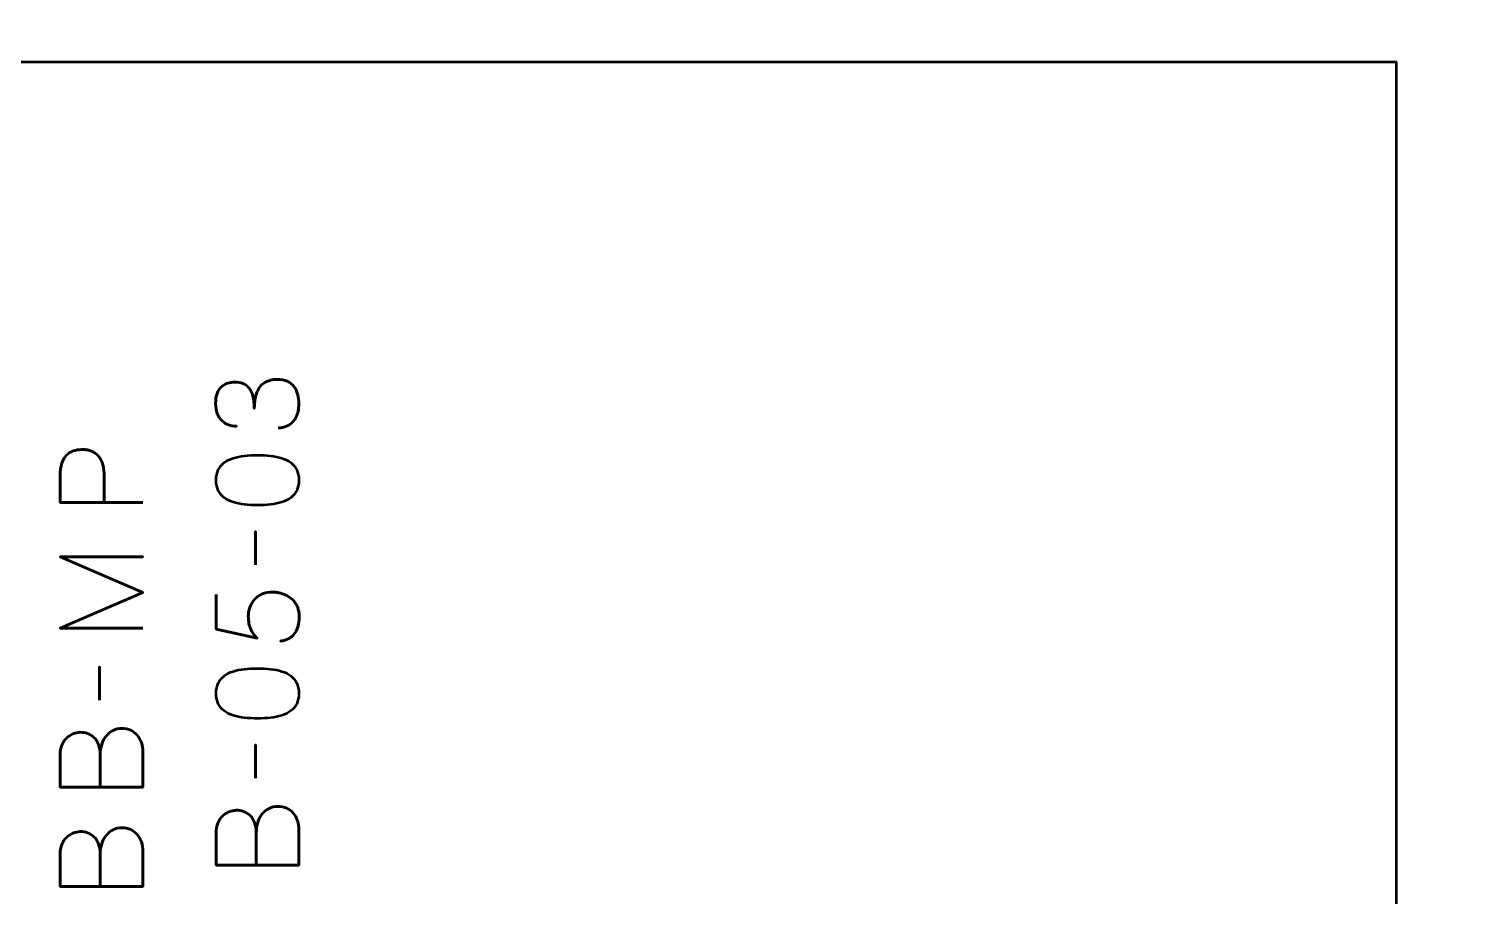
# Model space of a CAD drawing. Header units: centimetres. Extents: x -21 to 0, y -29.7 to 0.
# Drawn here: x -15.74 to -10.38, y -26.27 to -23.08 of the extents above; entities that cross this region are included whole.
import ezdxf

# ---------------------------------------------------------------- set-up
doc = ezdxf.new("R2010")
doc.units = ezdxf.units.CM
doc.header["$MEASUREMENT"] = 0
doc.layers.add('Layer 1', color=7, linetype='Continuous')

msp = doc.modelspace()

# ---------------------------------------------------------------- linework, layer by layer
at = {"layer": 'Layer 1', "color": 1, "lineweight": 53}
msp.add_open_spline([(-21.00003, -29.19995), (-21.00003, -29.19995), (-21.00003, -5.29992), (-21.00003, -5.29992), (-21.00003, -5.29992), (-21.00003, -5.21709), (-20.93286, -5.14992), (-20.85003, -5.14992), (-20.85003, -5.14992), (-20.7672, -5.14992), (-20.70003, -5.08275), (-20.70003, -4.99992), (-20.70003, -4.99992), (-20.70003, -4.91709), (-20.7672, -4.84992), (-20.85003, -4.84992), (-20.85003, -4.84992), (-20.93286, -4.84992), (-21.00003, -4.78275), (-21.00003, -4.69992), (-21.00003, -4.69992), (-21.00003, -4.61709), (-20.93286, -4.54992), (-20.85003, -4.54992), (-20.85003, -4.54992), (-20.7672, -4.54992), (-20.70003, -4.48275), (-20.70003, -4.39992), (-20.70003, -4.39992), (-20.70003, -4.31709), (-20.7672, -4.24992), (-20.85003, -4.24992), (-20.85003, -4.24992), (-20.93286, -4.24992), (-21.00003, -4.18275), (-21.00003, -4.09992), (-21.00003, -4.09992), (-21.00003, -4.01709), (-20.93286, -3.94992), (-20.85003, -3.94992), (-20.85003, -3.94992), (-20.7672, -3.94992), (-20.70003, -3.88275), (-20.70003, -3.79992), (-20.70003, -3.79992), (-20.70003, -3.71709), (-20.7672, -3.64992), (-20.85003, -3.64992), (-20.85003, -3.64992), (-20.93286, -3.64992), (-21.00003, -3.58275), (-21.00003, -3.49992), (-21.00003, -3.49992), (-21.00003, -3.41709), (-20.93286, -3.34992), (-20.85003, -3.34992), (-20.85003, -3.34992), (-20.7672, -3.34992), (-20.70003, -3.28275), (-20.70003, -3.19992), (-20.70003, -3.19992), (-20.70003, -3.11709), (-20.7672, -3.04992), (-20.85003, -3.04992), (-20.85003, -3.04992), (-20.93286, -3.04992), (-21.00003, -2.98275), (-21.00003, -2.89992), (-21.00003, -2.89992), (-21.00003, -2.81709), (-20.93286, -2.74992), (-20.85003, -2.74992), (-20.85003, -2.74992), (-20.7672, -2.74992), (-20.70003, -2.68275), (-20.70003, -2.59992), (-20.70003, -2.59992), (-20.70003, -2.51709), (-20.7672, -2.44992), (-20.85003, -2.44992), (-20.85003, -2.44992), (-20.93286, -2.44992), (-21.00003, -2.38275), (-21.00003, -2.29992), (-21.00003, -2.29992), (-21.00003, -2.21709), (-20.93286, -2.14992), (-20.85003, -2.14992), (-20.85003, -2.14992), (-20.7672, -2.14992), (-20.70003, -2.08275), (-20.70003, -1.99992), (-20.70003, -1.99992), (-20.70003, -1.91709), (-20.7672, -1.84992), (-20.85003, -1.84992), (-20.85003, -1.84992), (-20.93286, -1.84992), (-21.00003, -1.78275), (-21.00003, -1.69992), (-21.00003, -1.69992), (-21.00003, -1.61709), (-20.93286, -1.54992), (-20.85003, -1.54992), (-20.85003, -1.54992), (-20.7672, -1.54992), (-20.70003, -1.48275), (-20.70003, -1.39992), (-20.70003, -1.39992), (-20.70003, -1.31709), (-20.7672, -1.24992), (-20.85003, -1.24992), (-20.85003, -1.24992), (-20.93286, -1.24992), (-21.00003, -1.18275), (-21.00003, -1.09992), (-21.00003, -1.09992), (-21.00003, -1.09992), (-21.00003, -0.49992), (-21.00003, -0.49992), (-21.00003, -0.49992), (-21.00003, -0.22295), (-20.77694, 0.00004), (-20.49994, 0.00004), (-20.49994, 0.00004), (-20.49994, 0.00004), (-0.50008, 0.00004), (-0.50008, 0.00004), (-0.50008, 0.00004), (-0.22294, 0.00004), (0.00002, -0.22295), (0.00002, -0.49992), (0.00002, -0.49992), (0.00002, -0.49992), (0.00002, -29.19995), (0.00002, -29.19995), (0.00002, -29.19995), (0.00002, -29.47695), (-0.22294, -29.70004), (-0.50008, -29.70004), (-0.50008, -29.70004), (-0.50008, -29.70004), (-20.49994, -29.70004), (-20.49994, -29.70004), (-20.49994, -29.70004), (-20.77694, -29.70004), (-21.00003, -29.47695), (-21.00003, -29.19995)], degree=3, knots=[0, 0, 0, 0, 0.027027, 0.027027, 0.027027, 0.027027, 0.0540541, 0.0540541, 0.0540541, 0.0540541, 0.0810811, 0.0810811, 0.0810811, 0.0810811, 0.1081081, 0.1081081, 0.1081081, 0.1081081, 0.1351351, 0.1351351, 0.1351351, 0.1351351, 0.1621622, 0.1621622, 0.1621622, 0.1621622, 0.1891892, 0.1891892, 0.1891892, 0.1891892, 0.2162162, 0.2162162, 0.2162162, 0.2162162, 0.2432432, 0.2432432, 0.2432432, 0.2432432, 0.2702703, 0.2702703, 0.2702703, 0.2702703, 0.2972973, 0.2972973, 0.2972973, 0.2972973, 0.3243243, 0.3243243, 0.3243243, 0.3243243, 0.3513514, 0.3513514, 0.3513514, 0.3513514, 0.3783784, 0.3783784, 0.3783784, 0.3783784, 0.4054054, 0.4054054, 0.4054054, 0.4054054, 0.4324324, 0.4324324, 0.4324324, 0.4324324, 0.4594595, 0.4594595, 0.4594595, 0.4594595, 0.4864865, 0.4864865, 0.4864865, 0.4864865, 0.5135135, 0.5135135, 0.5135135, 0.5135135, 0.5405405, 0.5405405, 0.5405405, 0.5405405, 0.5675676, 0.5675676, 0.5675676, 0.5675676, 0.5945946, 0.5945946, 0.5945946, 0.5945946, 0.6216216, 0.6216216, 0.6216216, 0.6216216, 0.6486486, 0.6486486, 0.6486486, 0.6486486, 0.6756757, 0.6756757, 0.6756757, 0.6756757, 0.7027027, 0.7027027, 0.7027027, 0.7027027, 0.7297297, 0.7297297, 0.7297297, 0.7297297, 0.7567568, 0.7567568, 0.7567568, 0.7567568, 0.7837838, 0.7837838, 0.7837838, 0.7837838, 0.8108108, 0.8108108, 0.8108108, 0.8108108, 0.8378378, 0.8378378, 0.8378378, 0.8378378, 0.8648649, 0.8648649, 0.8648649, 0.8648649, 0.8918919, 0.8918919, 0.8918919, 0.8918919, 0.9189189, 0.9189189, 0.9189189, 0.9189189, 0.9459459, 0.9459459, 0.9459459, 0.9459459, 0.972973, 0.972973, 0.972973, 0.972973, 1, 1, 1, 1], dxfattribs=at)
at = {"layer": 'Layer 1', "color": 3, "lineweight": 53}
msp.add_open_spline([(-10.70014, -28.50002), (-10.70014, -28.50002), (-20.00004, -28.50002), (-20.00004, -28.50002), (-20.00004, -28.50002), (-20.27704, -28.50002), (-20.50014, -28.27693), (-20.50014, -27.99993), (-20.50014, -27.99993), (-20.50014, -27.99993), (-20.50014, -23.70007), (-20.50014, -23.70007), (-20.50014, -23.70007), (-20.50014, -23.42293), (-20.27704, -23.19997), (-20.00004, -23.19997), (-20.00004, -23.19997), (-20.00004, -23.19997), (-10.70014, -23.19997), (-10.70014, -23.19997), (-10.70014, -23.19997), (-10.69979, -24.96664), (-10.69979, -26.73334), (-10.70014, -28.50002)], degree=3, knots=[0, 0, 0, 0, 0.1666667, 0.1666667, 0.1666667, 0.1666667, 0.3333333, 0.3333333, 0.3333333, 0.3333333, 0.5, 0.5, 0.5, 0.5, 0.6666667, 0.6666667, 0.6666667, 0.6666667, 0.8333333, 0.8333333, 0.8333333, 0.8333333, 1, 1, 1, 1], dxfattribs=at)
at = {"layer": 'Layer 1', "color": 5, "lineweight": 53}
for points, knots in [([(-14.8241, -24.54808), (-14.80886, -24.54801), (-14.7956, -24.54448), (-14.7841, -24.5375), (-14.7841, -24.5375), (-14.77267, -24.53051), (-14.76371, -24.52056), (-14.75729, -24.50758), (-14.75729, -24.50758), (-14.75087, -24.4946), (-14.74762, -24.47901), (-14.74748, -24.46087), (-14.74748, -24.46087), (-14.74748, -24.44726), (-14.74889, -24.43491), (-14.75185, -24.42369), (-14.75185, -24.42369), (-14.75482, -24.41254), (-14.7594, -24.40295), (-14.76568, -24.39483), (-14.76568, -24.39483), (-14.77196, -24.38672), (-14.78008, -24.38051), (-14.78995, -24.37607), (-14.78995, -24.37607), (-14.7999, -24.37169), (-14.81183, -24.36951), (-14.8258, -24.36944), (-14.8258, -24.36944), (-14.84442, -24.36936), (-14.86016, -24.37317), (-14.87293, -24.38072), (-14.87293, -24.38072), (-14.8857, -24.38827), (-14.89529, -24.39999), (-14.90185, -24.41572), (-14.90185, -24.41572), (-14.90842, -24.43145), (-14.91173, -24.45163), (-14.91173, -24.47611), (-14.91173, -24.47611), (-14.91166, -24.45784), (-14.91335, -24.44253), (-14.91681, -24.43004), (-14.91681, -24.43004), (-14.92027, -24.41762), (-14.92514, -24.40768), (-14.93149, -24.4002), (-14.93149, -24.4002), (-14.93777, -24.39272), (-14.94525, -24.38729), (-14.95385, -24.38404), (-14.95385, -24.38404), (-14.96239, -24.38072), (-14.97177, -24.3791), (-14.982, -24.37917), (-14.982, -24.37917), (-14.99224, -24.3791), (-15.00169, -24.38051), (-15.01044, -24.38333), (-15.01044, -24.38333), (-15.01919, -24.38609), (-15.02688, -24.3906), (-15.03344, -24.39674), (-15.03344, -24.39674), (-15.04, -24.40288), (-15.04515, -24.41099), (-15.04882, -24.42094), (-15.04882, -24.42094), (-15.05249, -24.43096), (-15.05432, -24.44317), (-15.05439, -24.45749), (-15.05439, -24.45749), (-15.05432, -24.47174), (-15.05221, -24.48423), (-15.04811, -24.49481), (-15.04811, -24.49481), (-15.04402, -24.50547), (-15.03845, -24.51421), (-15.03132, -24.52127), (-15.03132, -24.52127), (-15.0242, -24.52825), (-15.01608, -24.53348), (-15.00691, -24.53693), (-15.00691, -24.53693), (-14.99774, -24.54046), (-14.988, -24.54215), (-14.97777, -24.54215), (-14.97777, -24.54215), (-14.988, -24.54215), (-14.99774, -24.54046), (-15.00691, -24.53693), (-15.00691, -24.53693), (-15.01608, -24.53348), (-15.0242, -24.52825), (-15.03132, -24.52127), (-15.03132, -24.52127), (-15.03845, -24.51421), (-15.04402, -24.50547), (-15.04811, -24.49481), (-15.04811, -24.49481), (-15.05221, -24.48423), (-15.05432, -24.47174), (-15.05439, -24.45749), (-15.05439, -24.45749), (-15.05432, -24.44317), (-15.05249, -24.43096), (-15.04882, -24.42094), (-15.04882, -24.42094), (-15.04515, -24.41099), (-15.04, -24.40288), (-15.03344, -24.39674), (-15.03344, -24.39674), (-15.02688, -24.3906), (-15.01919, -24.38609), (-15.01044, -24.38333), (-15.01044, -24.38333), (-15.00169, -24.38051), (-14.99224, -24.3791), (-14.982, -24.37917), (-14.982, -24.37917), (-14.97177, -24.3791), (-14.96239, -24.38072), (-14.95385, -24.38404), (-14.95385, -24.38404), (-14.94525, -24.38729), (-14.93777, -24.39272), (-14.93149, -24.4002), (-14.93149, -24.4002), (-14.92514, -24.40768), (-14.92027, -24.41762), (-14.91681, -24.43004), (-14.91681, -24.43004), (-14.91335, -24.44253), (-14.91166, -24.45784), (-14.91173, -24.47611), (-14.91173, -24.47611), (-14.91173, -24.45163), (-14.90842, -24.43145), (-14.90185, -24.41572), (-14.90185, -24.41572), (-14.89529, -24.39999), (-14.8857, -24.38827), (-14.87293, -24.38072), (-14.87293, -24.38072), (-14.86016, -24.37317), (-14.84442, -24.36936), (-14.8258, -24.36944), (-14.8258, -24.36944), (-14.81183, -24.36951), (-14.7999, -24.37169), (-14.78995, -24.37607), (-14.78995, -24.37607), (-14.78008, -24.38051), (-14.77196, -24.38672), (-14.76568, -24.39483), (-14.76568, -24.39483), (-14.7594, -24.40295), (-14.75482, -24.41254), (-14.75185, -24.42369), (-14.75185, -24.42369), (-14.74889, -24.43491), (-14.74748, -24.44726), (-14.74748, -24.46087), (-14.74748, -24.46087), (-14.74762, -24.47901), (-14.75087, -24.4946), (-14.75729, -24.50758), (-14.75729, -24.50758), (-14.76371, -24.52056), (-14.77267, -24.53051), (-14.7841, -24.5375), (-14.7841, -24.5375), (-14.7956, -24.54448), (-14.80886, -24.54801), (-14.8241, -24.54808)], [0, 0, 0, 0, 0.0227273, 0.0227273, 0.0227273, 0.0227273, 0.0454545, 0.0454545, 0.0454545, 0.0454545, 0.0681818, 0.0681818, 0.0681818, 0.0681818, 0.0909091, 0.0909091, 0.0909091, 0.0909091, 0.1136364, 0.1136364, 0.1136364, 0.1136364, 0.1363636, 0.1363636, 0.1363636, 0.1363636, 0.1590909, 0.1590909, 0.1590909, 0.1590909, 0.1818182, 0.1818182, 0.1818182, 0.1818182, 0.2045455, 0.2045455, 0.2045455, 0.2045455, 0.2272727, 0.2272727, 0.2272727, 0.2272727, 0.25, 0.25, 0.25, 0.25, 0.2727273, 0.2727273, 0.2727273, 0.2727273, 0.2954545, 0.2954545, 0.2954545, 0.2954545, 0.3181818, 0.3181818, 0.3181818, 0.3181818, 0.3409091, 0.3409091, 0.3409091, 0.3409091, 0.3636364, 0.3636364, 0.3636364, 0.3636364, 0.3863636, 0.3863636, 0.3863636, 0.3863636, 0.4090909, 0.4090909, 0.4090909, 0.4090909, 0.4318182, 0.4318182, 0.4318182, 0.4318182, 0.4545455, 0.4545455, 0.4545455, 0.4545455, 0.4772727, 0.4772727, 0.4772727, 0.4772727, 0.5, 0.5, 0.5, 0.5, 0.5227273, 0.5227273, 0.5227273, 0.5227273, 0.5454545, 0.5454545, 0.5454545, 0.5454545, 0.5681818, 0.5681818, 0.5681818, 0.5681818, 0.5909091, 0.5909091, 0.5909091, 0.5909091, 0.6136364, 0.6136364, 0.6136364, 0.6136364, 0.6363636, 0.6363636, 0.6363636, 0.6363636, 0.6590909, 0.6590909, 0.6590909, 0.6590909, 0.6818182, 0.6818182, 0.6818182, 0.6818182, 0.7045455, 0.7045455, 0.7045455, 0.7045455, 0.7272727, 0.7272727, 0.7272727, 0.7272727, 0.75, 0.75, 0.75, 0.75, 0.7727273, 0.7727273, 0.7727273, 0.7727273, 0.7954545, 0.7954545, 0.7954545, 0.7954545, 0.8181818, 0.8181818, 0.8181818, 0.8181818, 0.8409091, 0.8409091, 0.8409091, 0.8409091, 0.8636364, 0.8636364, 0.8636364, 0.8636364, 0.8863636, 0.8863636, 0.8863636, 0.8863636, 0.9090909, 0.9090909, 0.9090909, 0.9090909, 0.9318182, 0.9318182, 0.9318182, 0.9318182, 0.9545455, 0.9545455, 0.9545455, 0.9545455, 0.9772727, 0.9772727, 0.9772727, 0.9772727, 1, 1, 1, 1]), ([(-15.32279, -24.82324), (-15.32279, -24.82324), (-15.62801, -24.82324), (-15.62801, -24.82324), (-15.62801, -24.82324), (-15.62801, -24.82324), (-15.62801, -24.72587), (-15.62801, -24.72587), (-15.62801, -24.72587), (-15.62794, -24.7064), (-15.62575, -24.69039), (-15.62152, -24.67776), (-15.62152, -24.67776), (-15.61736, -24.6652), (-15.61157, -24.65532), (-15.60423, -24.64819), (-15.60423, -24.64819), (-15.59697, -24.64107), (-15.58864, -24.63599), (-15.57926, -24.63288), (-15.57926, -24.63288), (-15.56987, -24.62985), (-15.56007, -24.62809), (-15.54969, -24.62766), (-15.54969, -24.62766), (-15.53932, -24.62717), (-15.52916, -24.62837), (-15.51929, -24.63119), (-15.51929, -24.63119), (-15.50941, -24.63408), (-15.50045, -24.63895), (-15.4924, -24.64594), (-15.4924, -24.64594), (-15.48436, -24.65285), (-15.47794, -24.66223), (-15.47321, -24.67402), (-15.47321, -24.67402), (-15.46842, -24.6858), (-15.46602, -24.7004), (-15.46588, -24.71783), (-15.46588, -24.71783), (-15.46588, -24.71783), (-15.46588, -24.82324), (-15.46588, -24.82324), (-15.46588, -24.82324), (-15.46588, -24.82324), (-15.46588, -24.71783), (-15.46588, -24.71783), (-15.46588, -24.71783), (-15.46602, -24.70076), (-15.46842, -24.68629), (-15.47321, -24.67458), (-15.47321, -24.67458), (-15.47794, -24.6628), (-15.48436, -24.65341), (-15.4924, -24.64636), (-15.4924, -24.64636), (-15.50045, -24.63937), (-15.50941, -24.63436), (-15.51929, -24.6314), (-15.51929, -24.6314), (-15.52916, -24.62844), (-15.53932, -24.62717), (-15.54969, -24.62766), (-15.54969, -24.62766), (-15.56007, -24.62809), (-15.56987, -24.62985), (-15.57926, -24.63302), (-15.57926, -24.63302), (-15.58864, -24.63613), (-15.59697, -24.64135), (-15.60423, -24.64848), (-15.60423, -24.64848), (-15.61157, -24.65567), (-15.61736, -24.66555), (-15.62152, -24.67811), (-15.62152, -24.67811), (-15.62575, -24.69074), (-15.62794, -24.70661), (-15.62801, -24.72587), (-15.62801, -24.72587), (-15.62801, -24.72587), (-15.62801, -24.82324), (-15.62801, -24.82324), (-15.62801, -24.82324), (-15.62801, -24.82324), (-15.32279, -24.82324), (-15.32279, -24.82324)], [0, 0, 0, 0, 0.0454545, 0.0454545, 0.0454545, 0.0454545, 0.0909091, 0.0909091, 0.0909091, 0.0909091, 0.1363636, 0.1363636, 0.1363636, 0.1363636, 0.1818182, 0.1818182, 0.1818182, 0.1818182, 0.2272727, 0.2272727, 0.2272727, 0.2272727, 0.2727273, 0.2727273, 0.2727273, 0.2727273, 0.3181818, 0.3181818, 0.3181818, 0.3181818, 0.3636364, 0.3636364, 0.3636364, 0.3636364, 0.4090909, 0.4090909, 0.4090909, 0.4090909, 0.4545455, 0.4545455, 0.4545455, 0.4545455, 0.5, 0.5, 0.5, 0.5, 0.5454545, 0.5454545, 0.5454545, 0.5454545, 0.5909091, 0.5909091, 0.5909091, 0.5909091, 0.6363636, 0.6363636, 0.6363636, 0.6363636, 0.6818182, 0.6818182, 0.6818182, 0.6818182, 0.7272727, 0.7272727, 0.7272727, 0.7272727, 0.7727273, 0.7727273, 0.7727273, 0.7727273, 0.8181818, 0.8181818, 0.8181818, 0.8181818, 0.8636364, 0.8636364, 0.8636364, 0.8636364, 0.9090909, 0.9090909, 0.9090909, 0.9090909, 0.9545455, 0.9545455, 0.9545455, 0.9545455, 1, 1, 1, 1]), ([(-14.74748, -24.74069), (-14.74755, -24.72588), (-14.75016, -24.71311), (-14.75524, -24.70245), (-14.75524, -24.70245), (-14.76032, -24.69187), (-14.76759, -24.68305), (-14.77683, -24.676), (-14.77683, -24.676), (-14.78614, -24.66901), (-14.79715, -24.66351), (-14.80985, -24.65942), (-14.80985, -24.65942), (-14.82255, -24.65539), (-14.83645, -24.6525), (-14.85169, -24.65088), (-14.85169, -24.65088), (-14.86693, -24.64918), (-14.88295, -24.64834), (-14.89988, -24.64841), (-14.89988, -24.64841), (-14.91674, -24.64834), (-14.93276, -24.64918), (-14.94793, -24.65088), (-14.94793, -24.65088), (-14.9631, -24.6525), (-14.97707, -24.65539), (-14.98977, -24.65942), (-14.98977, -24.65942), (-15.0024, -24.66351), (-15.0134, -24.66901), (-15.02279, -24.676), (-15.02279, -24.676), (-15.0321, -24.68305), (-15.03937, -24.69187), (-15.04445, -24.70245), (-15.04445, -24.70245), (-15.0496, -24.71311), (-15.05221, -24.72588), (-15.05228, -24.74069), (-15.05228, -24.74069), (-15.05221, -24.75551), (-15.0496, -24.76828), (-15.04445, -24.77894), (-15.04445, -24.77894), (-15.03937, -24.78952), (-15.0321, -24.79834), (-15.02279, -24.80539), (-15.02279, -24.80539), (-15.0134, -24.81238), (-15.0024, -24.81788), (-14.98977, -24.82197), (-14.98977, -24.82197), (-14.97707, -24.826), (-14.9631, -24.82889), (-14.94793, -24.83051), (-14.94793, -24.83051), (-14.93276, -24.8322), (-14.91674, -24.83305), (-14.89988, -24.83298), (-14.89988, -24.83298), (-14.88295, -24.83305), (-14.86693, -24.8322), (-14.85169, -24.83051), (-14.85169, -24.83051), (-14.83645, -24.82889), (-14.82255, -24.826), (-14.80985, -24.82197), (-14.80985, -24.82197), (-14.79715, -24.81788), (-14.78614, -24.81238), (-14.77683, -24.80539), (-14.77683, -24.80539), (-14.76759, -24.79834), (-14.76032, -24.78952), (-14.75524, -24.77894), (-14.75524, -24.77894), (-14.75016, -24.76828), (-14.74755, -24.75551), (-14.74748, -24.74069)], [0, 0, 0, 0, 0.05, 0.05, 0.05, 0.05, 0.1, 0.1, 0.1, 0.1, 0.15, 0.15, 0.15, 0.15, 0.2, 0.2, 0.2, 0.2, 0.25, 0.25, 0.25, 0.25, 0.3, 0.3, 0.3, 0.3, 0.35, 0.35, 0.35, 0.35, 0.4, 0.4, 0.4, 0.4, 0.45, 0.45, 0.45, 0.45, 0.5, 0.5, 0.5, 0.5, 0.55, 0.55, 0.55, 0.55, 0.6, 0.6, 0.6, 0.6, 0.65, 0.65, 0.65, 0.65, 0.7, 0.7, 0.7, 0.7, 0.75, 0.75, 0.75, 0.75, 0.8, 0.8, 0.8, 0.8, 0.85, 0.85, 0.85, 0.85, 0.9, 0.9, 0.9, 0.9, 0.95, 0.95, 0.95, 0.95, 1, 1, 1, 1]), ([(-14.74748, -24.74069), (-14.74755, -24.72588), (-14.75016, -24.71311), (-14.75524, -24.70245), (-14.75524, -24.70245), (-14.76032, -24.69187), (-14.76759, -24.68305), (-14.77683, -24.676), (-14.77683, -24.676), (-14.78614, -24.66901), (-14.79715, -24.66351), (-14.80985, -24.65942), (-14.80985, -24.65942), (-14.82255, -24.65539), (-14.83645, -24.6525), (-14.85169, -24.65088), (-14.85169, -24.65088), (-14.86693, -24.64918), (-14.88295, -24.64834), (-14.89988, -24.64841), (-14.89988, -24.64841), (-14.91674, -24.64834), (-14.93276, -24.64918), (-14.94793, -24.65088), (-14.94793, -24.65088), (-14.9631, -24.6525), (-14.97707, -24.65539), (-14.98977, -24.65942), (-14.98977, -24.65942), (-15.0024, -24.66351), (-15.0134, -24.66901), (-15.02279, -24.676), (-15.02279, -24.676), (-15.0321, -24.68305), (-15.03937, -24.69187), (-15.04445, -24.70245), (-15.04445, -24.70245), (-15.0496, -24.71311), (-15.05221, -24.72588), (-15.05228, -24.74069), (-15.05228, -24.74069), (-15.05221, -24.75551), (-15.0496, -24.76828), (-15.04445, -24.77894), (-15.04445, -24.77894), (-15.03937, -24.78952), (-15.0321, -24.79834), (-15.02279, -24.80539), (-15.02279, -24.80539), (-15.0134, -24.81238), (-15.0024, -24.81788), (-14.98977, -24.82197), (-14.98977, -24.82197), (-14.97707, -24.826), (-14.9631, -24.82889), (-14.94793, -24.83051), (-14.94793, -24.83051), (-14.93276, -24.8322), (-14.91674, -24.83305), (-14.89988, -24.83298), (-14.89988, -24.83298), (-14.88295, -24.83305), (-14.86693, -24.8322), (-14.85169, -24.83051), (-14.85169, -24.83051), (-14.83645, -24.82889), (-14.82255, -24.826), (-14.80985, -24.82197), (-14.80985, -24.82197), (-14.79715, -24.81788), (-14.78614, -24.81238), (-14.77683, -24.80539), (-14.77683, -24.80539), (-14.76759, -24.79834), (-14.76032, -24.78952), (-14.75524, -24.77894), (-14.75524, -24.77894), (-14.75016, -24.76828), (-14.74755, -24.75551), (-14.74748, -24.74069)], [0, 0, 0, 0, 0.05, 0.05, 0.05, 0.05, 0.1, 0.1, 0.1, 0.1, 0.15, 0.15, 0.15, 0.15, 0.2, 0.2, 0.2, 0.2, 0.25, 0.25, 0.25, 0.25, 0.3, 0.3, 0.3, 0.3, 0.35, 0.35, 0.35, 0.35, 0.4, 0.4, 0.4, 0.4, 0.45, 0.45, 0.45, 0.45, 0.5, 0.5, 0.5, 0.5, 0.55, 0.55, 0.55, 0.55, 0.6, 0.6, 0.6, 0.6, 0.65, 0.65, 0.65, 0.65, 0.7, 0.7, 0.7, 0.7, 0.75, 0.75, 0.75, 0.75, 0.8, 0.8, 0.8, 0.8, 0.85, 0.85, 0.85, 0.85, 0.9, 0.9, 0.9, 0.9, 0.95, 0.95, 0.95, 0.95, 1, 1, 1, 1]), ([(-14.90708, -25.05311), (-14.90708, -25.05311), (-14.90708, -24.92992), (-14.90708, -24.92992), (-14.90708, -24.92992), (-14.90708, -24.92992), (-14.90708, -25.05311), (-14.90708, -25.05311)], [0, 0, 0, 0, 0.5, 0.5, 0.5, 0.5, 1, 1, 1, 1]), ([(-15.32279, -25.28594), (-15.32279, -25.28594), (-15.62801, -25.28594), (-15.62801, -25.28594), (-15.62801, -25.28594), (-15.62801, -25.28594), (-15.32279, -25.15471), (-15.32279, -25.15471), (-15.32279, -25.15471), (-15.32279, -25.15471), (-15.62801, -25.02305), (-15.62801, -25.02305), (-15.62801, -25.02305), (-15.62801, -25.02305), (-15.32279, -25.02305), (-15.32279, -25.02305), (-15.32279, -25.02305), (-15.32279, -25.02305), (-15.62801, -25.02305), (-15.62801, -25.02305), (-15.62801, -25.02305), (-15.62801, -25.02305), (-15.32279, -25.15471), (-15.32279, -25.15471), (-15.32279, -25.15471), (-15.32279, -25.15471), (-15.62801, -25.28594), (-15.62801, -25.28594), (-15.62801, -25.28594), (-15.62801, -25.28594), (-15.32279, -25.28594), (-15.32279, -25.28594)], [0, 0, 0, 0, 0.125, 0.125, 0.125, 0.125, 0.25, 0.25, 0.25, 0.25, 0.375, 0.375, 0.375, 0.375, 0.5, 0.5, 0.5, 0.5, 0.625, 0.625, 0.625, 0.625, 0.75, 0.75, 0.75, 0.75, 0.875, 0.875, 0.875, 0.875, 1, 1, 1, 1]), ([(-15.0527, -25.16275), (-15.0527, -25.16275), (-15.0527, -25.28975), (-15.0527, -25.28975), (-15.0527, -25.28975), (-15.0527, -25.28975), (-14.90115, -25.32362), (-14.90115, -25.32362), (-14.90115, -25.32362), (-14.90623, -25.31769), (-14.91081, -25.31205), (-14.91484, -25.30661), (-14.91484, -25.30661), (-14.91886, -25.30125), (-14.92224, -25.29561), (-14.92507, -25.28961), (-14.92507, -25.28961), (-14.92789, -25.28368), (-14.93001, -25.27691), (-14.93149, -25.26929), (-14.93149, -25.26929), (-14.93297, -25.26174), (-14.93375, -25.25271), (-14.93375, -25.24234), (-14.93375, -25.24234), (-14.93375, -25.23387), (-14.93262, -25.2254), (-14.93029, -25.21694), (-14.93029, -25.21694), (-14.92803, -25.20847), (-14.92457, -25.20043), (-14.91999, -25.19281), (-14.91999, -25.19281), (-14.91533, -25.18512), (-14.90954, -25.17834), (-14.90256, -25.17242), (-14.90256, -25.17242), (-14.89557, -25.16642), (-14.88739, -25.16169), (-14.87801, -25.15831), (-14.87801, -25.15831), (-14.86862, -25.15485), (-14.85797, -25.15309), (-14.84612, -25.15302), (-14.84612, -25.15302), (-14.84174, -25.15294), (-14.83624, -25.15344), (-14.82975, -25.15443), (-14.82975, -25.15443), (-14.82326, -25.15534), (-14.8162, -25.15704), (-14.80872, -25.15944), (-14.80872, -25.15944), (-14.80124, -25.16183), (-14.79383, -25.16522), (-14.7865, -25.16952), (-14.7865, -25.16952), (-14.77916, -25.17383), (-14.77246, -25.17933), (-14.76639, -25.18596), (-14.76639, -25.18596), (-14.76032, -25.1926), (-14.75545, -25.20064), (-14.75178, -25.21002), (-14.75178, -25.21002), (-14.74819, -25.21948), (-14.74628, -25.23056), (-14.74621, -25.24318), (-14.74621, -25.24318), (-14.74628, -25.25828), (-14.7479, -25.27098), (-14.75094, -25.28128), (-14.75094, -25.28128), (-14.75404, -25.29159), (-14.75806, -25.29998), (-14.76314, -25.30647), (-14.76314, -25.30647), (-14.76822, -25.31303), (-14.7738, -25.31811), (-14.77986, -25.32178), (-14.77986, -25.32178), (-14.78593, -25.32545), (-14.792, -25.3282), (-14.79807, -25.33004), (-14.79807, -25.33004), (-14.80414, -25.33187), (-14.80971, -25.33328), (-14.81479, -25.3342), (-14.81479, -25.3342), (-14.80971, -25.33328), (-14.80414, -25.33187), (-14.79807, -25.33004), (-14.79807, -25.33004), (-14.792, -25.3282), (-14.78593, -25.32545), (-14.77986, -25.32178), (-14.77986, -25.32178), (-14.7738, -25.31811), (-14.76822, -25.31303), (-14.76314, -25.30647), (-14.76314, -25.30647), (-14.75806, -25.29998), (-14.75404, -25.29159), (-14.75094, -25.28128), (-14.75094, -25.28128), (-14.7479, -25.27098), (-14.74628, -25.25828), (-14.74621, -25.24318), (-14.74621, -25.24318), (-14.74628, -25.23056), (-14.74819, -25.21948), (-14.75178, -25.21002), (-14.75178, -25.21002), (-14.75545, -25.20064), (-14.76032, -25.1926), (-14.76639, -25.18596), (-14.76639, -25.18596), (-14.77246, -25.17933), (-14.77916, -25.17383), (-14.7865, -25.16952), (-14.7865, -25.16952), (-14.79383, -25.16522), (-14.80124, -25.16183), (-14.80872, -25.15944), (-14.80872, -25.15944), (-14.8162, -25.15704), (-14.82326, -25.15534), (-14.82975, -25.15443), (-14.82975, -25.15443), (-14.83624, -25.15344), (-14.84174, -25.15294), (-14.84612, -25.15302), (-14.84612, -25.15302), (-14.85797, -25.15309), (-14.86862, -25.15485), (-14.87801, -25.15831), (-14.87801, -25.15831), (-14.88739, -25.16169), (-14.89557, -25.16642), (-14.90256, -25.17242), (-14.90256, -25.17242), (-14.90954, -25.17834), (-14.91533, -25.18512), (-14.91999, -25.19281), (-14.91999, -25.19281), (-14.92457, -25.20043), (-14.92803, -25.20847), (-14.93029, -25.21694), (-14.93029, -25.21694), (-14.93262, -25.2254), (-14.93375, -25.23387), (-14.93375, -25.24234), (-14.93375, -25.24234), (-14.93375, -25.25271), (-14.93297, -25.26174), (-14.93149, -25.26929), (-14.93149, -25.26929), (-14.93001, -25.27691), (-14.92789, -25.28368), (-14.92507, -25.28961), (-14.92507, -25.28961), (-14.92224, -25.29561), (-14.91886, -25.30125), (-14.91484, -25.30661), (-14.91484, -25.30661), (-14.91081, -25.31205), (-14.90623, -25.31769), (-14.90115, -25.32362), (-14.90115, -25.32362), (-14.90115, -25.32362), (-15.0527, -25.28975), (-15.0527, -25.28975), (-15.0527, -25.28975), (-15.0527, -25.28975), (-15.0527, -25.16275), (-15.0527, -25.16275)], [0, 0, 0, 0, 0.0227273, 0.0227273, 0.0227273, 0.0227273, 0.0454545, 0.0454545, 0.0454545, 0.0454545, 0.0681818, 0.0681818, 0.0681818, 0.0681818, 0.0909091, 0.0909091, 0.0909091, 0.0909091, 0.1136364, 0.1136364, 0.1136364, 0.1136364, 0.1363636, 0.1363636, 0.1363636, 0.1363636, 0.1590909, 0.1590909, 0.1590909, 0.1590909, 0.1818182, 0.1818182, 0.1818182, 0.1818182, 0.2045455, 0.2045455, 0.2045455, 0.2045455, 0.2272727, 0.2272727, 0.2272727, 0.2272727, 0.25, 0.25, 0.25, 0.25, 0.2727273, 0.2727273, 0.2727273, 0.2727273, 0.2954545, 0.2954545, 0.2954545, 0.2954545, 0.3181818, 0.3181818, 0.3181818, 0.3181818, 0.3409091, 0.3409091, 0.3409091, 0.3409091, 0.3636364, 0.3636364, 0.3636364, 0.3636364, 0.3863636, 0.3863636, 0.3863636, 0.3863636, 0.4090909, 0.4090909, 0.4090909, 0.4090909, 0.4318182, 0.4318182, 0.4318182, 0.4318182, 0.4545455, 0.4545455, 0.4545455, 0.4545455, 0.4772727, 0.4772727, 0.4772727, 0.4772727, 0.5, 0.5, 0.5, 0.5, 0.5227273, 0.5227273, 0.5227273, 0.5227273, 0.5454545, 0.5454545, 0.5454545, 0.5454545, 0.5681818, 0.5681818, 0.5681818, 0.5681818, 0.5909091, 0.5909091, 0.5909091, 0.5909091, 0.6136364, 0.6136364, 0.6136364, 0.6136364, 0.6363636, 0.6363636, 0.6363636, 0.6363636, 0.6590909, 0.6590909, 0.6590909, 0.6590909, 0.6818182, 0.6818182, 0.6818182, 0.6818182, 0.7045455, 0.7045455, 0.7045455, 0.7045455, 0.7272727, 0.7272727, 0.7272727, 0.7272727, 0.75, 0.75, 0.75, 0.75, 0.7727273, 0.7727273, 0.7727273, 0.7727273, 0.7954545, 0.7954545, 0.7954545, 0.7954545, 0.8181818, 0.8181818, 0.8181818, 0.8181818, 0.8409091, 0.8409091, 0.8409091, 0.8409091, 0.8636364, 0.8636364, 0.8636364, 0.8636364, 0.8863636, 0.8863636, 0.8863636, 0.8863636, 0.9090909, 0.9090909, 0.9090909, 0.9090909, 0.9318182, 0.9318182, 0.9318182, 0.9318182, 0.9545455, 0.9545455, 0.9545455, 0.9545455, 0.9772727, 0.9772727, 0.9772727, 0.9772727, 1, 1, 1, 1]), ([(-15.48239, -25.55179), (-15.48239, -25.55179), (-15.48239, -25.4286), (-15.48239, -25.4286), (-15.48239, -25.4286), (-15.48239, -25.4286), (-15.48239, -25.55179), (-15.48239, -25.55179)], [0, 0, 0, 0, 0.5, 0.5, 0.5, 0.5, 1, 1, 1, 1]), ([(-14.74748, -25.52681), (-14.74755, -25.512), (-14.75016, -25.49923), (-14.75524, -25.48857), (-14.75524, -25.48857), (-14.76032, -25.47799), (-14.76759, -25.46917), (-14.77683, -25.46212), (-14.77683, -25.46212), (-14.78614, -25.45513), (-14.79715, -25.44963), (-14.80985, -25.44554), (-14.80985, -25.44554), (-14.82255, -25.44151), (-14.83645, -25.43862), (-14.85169, -25.437), (-14.85169, -25.437), (-14.86693, -25.4353), (-14.88295, -25.43446), (-14.89988, -25.43453), (-14.89988, -25.43453), (-14.91674, -25.43446), (-14.93276, -25.4353), (-14.94793, -25.437), (-14.94793, -25.437), (-14.9631, -25.43862), (-14.97707, -25.44151), (-14.98977, -25.44554), (-14.98977, -25.44554), (-15.0024, -25.44963), (-15.0134, -25.45513), (-15.02279, -25.46212), (-15.02279, -25.46212), (-15.0321, -25.46917), (-15.03937, -25.47799), (-15.04445, -25.48857), (-15.04445, -25.48857), (-15.0496, -25.49923), (-15.05221, -25.512), (-15.05228, -25.52681), (-15.05228, -25.52681), (-15.05221, -25.54163), (-15.0496, -25.5544), (-15.04445, -25.56506), (-15.04445, -25.56506), (-15.03937, -25.57564), (-15.0321, -25.58446), (-15.02279, -25.59151), (-15.02279, -25.59151), (-15.0134, -25.5985), (-15.0024, -25.604), (-14.98977, -25.60809), (-14.98977, -25.60809), (-14.97707, -25.61212), (-14.9631, -25.61501), (-14.94793, -25.61663), (-14.94793, -25.61663), (-14.93276, -25.61832), (-14.91674, -25.61917), (-14.89988, -25.6191), (-14.89988, -25.6191), (-14.88295, -25.61917), (-14.86693, -25.61832), (-14.85169, -25.61663), (-14.85169, -25.61663), (-14.83645, -25.61501), (-14.82255, -25.61212), (-14.80985, -25.60809), (-14.80985, -25.60809), (-14.79715, -25.604), (-14.78614, -25.5985), (-14.77683, -25.59151), (-14.77683, -25.59151), (-14.76759, -25.58446), (-14.76032, -25.57564), (-14.75524, -25.56506), (-14.75524, -25.56506), (-14.75016, -25.5544), (-14.74755, -25.54163), (-14.74748, -25.52681)], [0, 0, 0, 0, 0.05, 0.05, 0.05, 0.05, 0.1, 0.1, 0.1, 0.1, 0.15, 0.15, 0.15, 0.15, 0.2, 0.2, 0.2, 0.2, 0.25, 0.25, 0.25, 0.25, 0.3, 0.3, 0.3, 0.3, 0.35, 0.35, 0.35, 0.35, 0.4, 0.4, 0.4, 0.4, 0.45, 0.45, 0.45, 0.45, 0.5, 0.5, 0.5, 0.5, 0.55, 0.55, 0.55, 0.55, 0.6, 0.6, 0.6, 0.6, 0.65, 0.65, 0.65, 0.65, 0.7, 0.7, 0.7, 0.7, 0.75, 0.75, 0.75, 0.75, 0.8, 0.8, 0.8, 0.8, 0.85, 0.85, 0.85, 0.85, 0.9, 0.9, 0.9, 0.9, 0.95, 0.95, 0.95, 0.95, 1, 1, 1, 1]), ([(-14.74748, -25.52681), (-14.74755, -25.512), (-14.75016, -25.49923), (-14.75524, -25.48857), (-14.75524, -25.48857), (-14.76032, -25.47799), (-14.76759, -25.46917), (-14.77683, -25.46212), (-14.77683, -25.46212), (-14.78614, -25.45513), (-14.79715, -25.44963), (-14.80985, -25.44554), (-14.80985, -25.44554), (-14.82255, -25.44151), (-14.83645, -25.43862), (-14.85169, -25.437), (-14.85169, -25.437), (-14.86693, -25.4353), (-14.88295, -25.43446), (-14.89988, -25.43453), (-14.89988, -25.43453), (-14.91674, -25.43446), (-14.93276, -25.4353), (-14.94793, -25.437), (-14.94793, -25.437), (-14.9631, -25.43862), (-14.97707, -25.44151), (-14.98977, -25.44554), (-14.98977, -25.44554), (-15.0024, -25.44963), (-15.0134, -25.45513), (-15.02279, -25.46212), (-15.02279, -25.46212), (-15.0321, -25.46917), (-15.03937, -25.47799), (-15.04445, -25.48857), (-15.04445, -25.48857), (-15.0496, -25.49923), (-15.05221, -25.512), (-15.05228, -25.52681), (-15.05228, -25.52681), (-15.05221, -25.54163), (-15.0496, -25.5544), (-15.04445, -25.56506), (-15.04445, -25.56506), (-15.03937, -25.57564), (-15.0321, -25.58446), (-15.02279, -25.59151), (-15.02279, -25.59151), (-15.0134, -25.5985), (-15.0024, -25.604), (-14.98977, -25.60809), (-14.98977, -25.60809), (-14.97707, -25.61212), (-14.9631, -25.61501), (-14.94793, -25.61663), (-14.94793, -25.61663), (-14.93276, -25.61832), (-14.91674, -25.61917), (-14.89988, -25.6191), (-14.89988, -25.6191), (-14.88295, -25.61917), (-14.86693, -25.61832), (-14.85169, -25.61663), (-14.85169, -25.61663), (-14.83645, -25.61501), (-14.82255, -25.61212), (-14.80985, -25.60809), (-14.80985, -25.60809), (-14.79715, -25.604), (-14.78614, -25.5985), (-14.77683, -25.59151), (-14.77683, -25.59151), (-14.76759, -25.58446), (-14.76032, -25.57564), (-14.75524, -25.56506), (-14.75524, -25.56506), (-14.75016, -25.5544), (-14.74755, -25.54163), (-14.74748, -25.52681)], [0, 0, 0, 0, 0.05, 0.05, 0.05, 0.05, 0.1, 0.1, 0.1, 0.1, 0.15, 0.15, 0.15, 0.15, 0.2, 0.2, 0.2, 0.2, 0.25, 0.25, 0.25, 0.25, 0.3, 0.3, 0.3, 0.3, 0.35, 0.35, 0.35, 0.35, 0.4, 0.4, 0.4, 0.4, 0.45, 0.45, 0.45, 0.45, 0.5, 0.5, 0.5, 0.5, 0.55, 0.55, 0.55, 0.55, 0.6, 0.6, 0.6, 0.6, 0.65, 0.65, 0.65, 0.65, 0.7, 0.7, 0.7, 0.7, 0.75, 0.75, 0.75, 0.75, 0.8, 0.8, 0.8, 0.8, 0.85, 0.85, 0.85, 0.85, 0.9, 0.9, 0.9, 0.9, 0.95, 0.95, 0.95, 0.95, 1, 1, 1, 1]), ([(-15.47985, -25.87225), (-15.47985, -25.87225), (-15.47985, -25.75499), (-15.47985, -25.75499), (-15.47985, -25.75499), (-15.47992, -25.73975), (-15.48203, -25.72677), (-15.4862, -25.71583), (-15.4862, -25.71583), (-15.49029, -25.70496), (-15.49586, -25.69615), (-15.50285, -25.6893), (-15.50285, -25.6893), (-15.50983, -25.68246), (-15.51773, -25.67752), (-15.52648, -25.67441), (-15.52648, -25.67441), (-15.53516, -25.67138), (-15.54419, -25.66997), (-15.5535, -25.67032), (-15.5535, -25.67032), (-15.56282, -25.67075), (-15.57185, -25.67272), (-15.58067, -25.67625), (-15.58067, -25.67625), (-15.58949, -25.67971), (-15.59746, -25.68493), (-15.60459, -25.69177), (-15.60459, -25.69177), (-15.61171, -25.69861), (-15.61736, -25.70715), (-15.62152, -25.71752), (-15.62152, -25.71752), (-15.62575, -25.7279), (-15.62794, -25.7401), (-15.62801, -25.75414), (-15.62801, -25.75414), (-15.62801, -25.75414), (-15.62801, -25.87225), (-15.62801, -25.87225), (-15.62801, -25.87225), (-15.62801, -25.87225), (-15.32279, -25.87225), (-15.32279, -25.87225), (-15.32279, -25.87225), (-15.32279, -25.87225), (-15.32279, -25.74229), (-15.32279, -25.74229), (-15.32279, -25.74229), (-15.32279, -25.73015), (-15.32455, -25.71886), (-15.32801, -25.70842), (-15.32801, -25.70842), (-15.33154, -25.69798), (-15.33655, -25.68888), (-15.34318, -25.68098), (-15.34318, -25.68098), (-15.34988, -25.67314), (-15.35793, -25.66701), (-15.36745, -25.66263), (-15.36745, -25.66263), (-15.37698, -25.65826), (-15.38777, -25.656), (-15.39984, -25.65593), (-15.39984, -25.65593), (-15.41197, -25.65621), (-15.42291, -25.65875), (-15.43271, -25.66362), (-15.43271, -25.66362), (-15.44252, -25.66849), (-15.45092, -25.67526), (-15.4579, -25.68401), (-15.4579, -25.68401), (-15.46496, -25.69276), (-15.47039, -25.7032), (-15.47413, -25.7152), (-15.47413, -25.7152), (-15.47787, -25.72719), (-15.47977, -25.74045), (-15.47985, -25.75499), (-15.47985, -25.75499), (-15.47977, -25.74045), (-15.47787, -25.72719), (-15.47413, -25.7152), (-15.47413, -25.7152), (-15.47039, -25.7032), (-15.46496, -25.69276), (-15.4579, -25.68401), (-15.4579, -25.68401), (-15.45092, -25.67526), (-15.44252, -25.66849), (-15.43271, -25.66362), (-15.43271, -25.66362), (-15.42291, -25.65875), (-15.41197, -25.65621), (-15.39984, -25.65593), (-15.39984, -25.65593), (-15.38777, -25.656), (-15.37698, -25.65826), (-15.36745, -25.66263), (-15.36745, -25.66263), (-15.35793, -25.66701), (-15.34988, -25.67314), (-15.34318, -25.68098), (-15.34318, -25.68098), (-15.33655, -25.68888), (-15.33154, -25.69798), (-15.32801, -25.70842), (-15.32801, -25.70842), (-15.32455, -25.71886), (-15.32279, -25.73015), (-15.32279, -25.74229), (-15.32279, -25.74229), (-15.32279, -25.74229), (-15.32279, -25.87225), (-15.32279, -25.87225), (-15.32279, -25.87225), (-15.32279, -25.87225), (-15.62801, -25.87225), (-15.62801, -25.87225), (-15.62801, -25.87225), (-15.62801, -25.87225), (-15.62801, -25.75414), (-15.62801, -25.75414), (-15.62801, -25.75414), (-15.62794, -25.7401), (-15.62575, -25.7279), (-15.62152, -25.71752), (-15.62152, -25.71752), (-15.61736, -25.70715), (-15.61171, -25.69861), (-15.60459, -25.69177), (-15.60459, -25.69177), (-15.59746, -25.68493), (-15.58949, -25.67971), (-15.58067, -25.67625), (-15.58067, -25.67625), (-15.57185, -25.67272), (-15.56282, -25.67075), (-15.5535, -25.67032), (-15.5535, -25.67032), (-15.54419, -25.66997), (-15.53516, -25.67138), (-15.52648, -25.67441), (-15.52648, -25.67441), (-15.51773, -25.67752), (-15.50983, -25.68246), (-15.50285, -25.6893), (-15.50285, -25.6893), (-15.49586, -25.69615), (-15.49029, -25.70496), (-15.4862, -25.71583), (-15.4862, -25.71583), (-15.48203, -25.72677), (-15.47992, -25.73975), (-15.47985, -25.75499), (-15.47985, -25.75499), (-15.47985, -25.75499), (-15.47985, -25.87225), (-15.47985, -25.87225)], [0, 0, 0, 0, 0.025, 0.025, 0.025, 0.025, 0.05, 0.05, 0.05, 0.05, 0.075, 0.075, 0.075, 0.075, 0.1, 0.1, 0.1, 0.1, 0.125, 0.125, 0.125, 0.125, 0.15, 0.15, 0.15, 0.15, 0.175, 0.175, 0.175, 0.175, 0.2, 0.2, 0.2, 0.2, 0.225, 0.225, 0.225, 0.225, 0.25, 0.25, 0.25, 0.25, 0.275, 0.275, 0.275, 0.275, 0.3, 0.3, 0.3, 0.3, 0.325, 0.325, 0.325, 0.325, 0.35, 0.35, 0.35, 0.35, 0.375, 0.375, 0.375, 0.375, 0.4, 0.4, 0.4, 0.4, 0.425, 0.425, 0.425, 0.425, 0.45, 0.45, 0.45, 0.45, 0.475, 0.475, 0.475, 0.475, 0.5, 0.5, 0.5, 0.5, 0.525, 0.525, 0.525, 0.525, 0.55, 0.55, 0.55, 0.55, 0.575, 0.575, 0.575, 0.575, 0.6, 0.6, 0.6, 0.6, 0.625, 0.625, 0.625, 0.625, 0.65, 0.65, 0.65, 0.65, 0.675, 0.675, 0.675, 0.675, 0.7, 0.7, 0.7, 0.7, 0.725, 0.725, 0.725, 0.725, 0.75, 0.75, 0.75, 0.75, 0.775, 0.775, 0.775, 0.775, 0.8, 0.8, 0.8, 0.8, 0.825, 0.825, 0.825, 0.825, 0.85, 0.85, 0.85, 0.85, 0.875, 0.875, 0.875, 0.875, 0.9, 0.9, 0.9, 0.9, 0.925, 0.925, 0.925, 0.925, 0.95, 0.95, 0.95, 0.95, 0.975, 0.975, 0.975, 0.975, 1, 1, 1, 1]), ([(-14.90708, -25.83923), (-14.90708, -25.83923), (-14.90708, -25.71604), (-14.90708, -25.71604), (-14.90708, -25.71604), (-14.90708, -25.71604), (-14.90708, -25.83923), (-14.90708, -25.83923)], [0, 0, 0, 0, 0.5, 0.5, 0.5, 0.5, 1, 1, 1, 1]), ([(-14.90454, -26.15969), (-14.90454, -26.15969), (-14.90454, -26.04243), (-14.90454, -26.04243), (-14.90454, -26.04243), (-14.90461, -26.02719), (-14.90672, -26.01421), (-14.91089, -26.00327), (-14.91089, -26.00327), (-14.91498, -25.9924), (-14.92055, -25.98359), (-14.92754, -25.97674), (-14.92754, -25.97674), (-14.93452, -25.9699), (-14.94242, -25.96496), (-14.95117, -25.96185), (-14.95117, -25.96185), (-14.95985, -25.95882), (-14.96888, -25.95741), (-14.97819, -25.95776), (-14.97819, -25.95776), (-14.98751, -25.95819), (-14.99654, -25.96016), (-15.00536, -25.96369), (-15.00536, -25.96369), (-15.01418, -25.96715), (-15.02215, -25.97237), (-15.02928, -25.97921), (-15.02928, -25.97921), (-15.0364, -25.98605), (-15.04205, -25.99459), (-15.04621, -26.00496), (-15.04621, -26.00496), (-15.05044, -26.01534), (-15.05263, -26.02754), (-15.0527, -26.04158), (-15.0527, -26.04158), (-15.0527, -26.04158), (-15.0527, -26.15969), (-15.0527, -26.15969), (-15.0527, -26.15969), (-15.0527, -26.15969), (-14.74748, -26.15969), (-14.74748, -26.15969), (-14.74748, -26.15969), (-14.74748, -26.15969), (-14.74748, -26.02973), (-14.74748, -26.02973), (-14.74748, -26.02973), (-14.74748, -26.01759), (-14.74924, -26.0063), (-14.7527, -25.99586), (-14.7527, -25.99586), (-14.75623, -25.98542), (-14.76124, -25.97632), (-14.76787, -25.96842), (-14.76787, -25.96842), (-14.77457, -25.96058), (-14.78262, -25.95445), (-14.79214, -25.95007), (-14.79214, -25.95007), (-14.80167, -25.9457), (-14.81246, -25.94344), (-14.82453, -25.94337), (-14.82453, -25.94337), (-14.83666, -25.94365), (-14.8476, -25.94619), (-14.8574, -25.95106), (-14.8574, -25.95106), (-14.86721, -25.95593), (-14.87561, -25.9627), (-14.88259, -25.97145), (-14.88259, -25.97145), (-14.88965, -25.9802), (-14.89508, -25.99064), (-14.89882, -26.00264), (-14.89882, -26.00264), (-14.90256, -26.01463), (-14.90446, -26.02789), (-14.90454, -26.04243), (-14.90454, -26.04243), (-14.90446, -26.02789), (-14.90256, -26.01463), (-14.89882, -26.00264), (-14.89882, -26.00264), (-14.89508, -25.99064), (-14.88965, -25.9802), (-14.88259, -25.97145), (-14.88259, -25.97145), (-14.87561, -25.9627), (-14.86721, -25.95593), (-14.8574, -25.95106), (-14.8574, -25.95106), (-14.8476, -25.94619), (-14.83666, -25.94365), (-14.82453, -25.94337), (-14.82453, -25.94337), (-14.81246, -25.94344), (-14.80167, -25.9457), (-14.79214, -25.95007), (-14.79214, -25.95007), (-14.78262, -25.95445), (-14.77457, -25.96058), (-14.76787, -25.96842), (-14.76787, -25.96842), (-14.76124, -25.97632), (-14.75623, -25.98542), (-14.7527, -25.99586), (-14.7527, -25.99586), (-14.74924, -26.0063), (-14.74748, -26.01759), (-14.74748, -26.02973), (-14.74748, -26.02973), (-14.74748, -26.02973), (-14.74748, -26.15969), (-14.74748, -26.15969), (-14.74748, -26.15969), (-14.74748, -26.15969), (-15.0527, -26.15969), (-15.0527, -26.15969), (-15.0527, -26.15969), (-15.0527, -26.15969), (-15.0527, -26.04158), (-15.0527, -26.04158), (-15.0527, -26.04158), (-15.05263, -26.02754), (-15.05044, -26.01534), (-15.04621, -26.00496), (-15.04621, -26.00496), (-15.04205, -25.99459), (-15.0364, -25.98605), (-15.02928, -25.97921), (-15.02928, -25.97921), (-15.02215, -25.97237), (-15.01418, -25.96715), (-15.00536, -25.96369), (-15.00536, -25.96369), (-14.99654, -25.96016), (-14.98751, -25.95819), (-14.97819, -25.95776), (-14.97819, -25.95776), (-14.96888, -25.95741), (-14.95985, -25.95882), (-14.95117, -25.96185), (-14.95117, -25.96185), (-14.94242, -25.96496), (-14.93452, -25.9699), (-14.92754, -25.97674), (-14.92754, -25.97674), (-14.92055, -25.98359), (-14.91498, -25.9924), (-14.91089, -26.00327), (-14.91089, -26.00327), (-14.90672, -26.01421), (-14.90461, -26.02719), (-14.90454, -26.04243), (-14.90454, -26.04243), (-14.90454, -26.04243), (-14.90454, -26.15969), (-14.90454, -26.15969)], [0, 0, 0, 0, 0.025, 0.025, 0.025, 0.025, 0.05, 0.05, 0.05, 0.05, 0.075, 0.075, 0.075, 0.075, 0.1, 0.1, 0.1, 0.1, 0.125, 0.125, 0.125, 0.125, 0.15, 0.15, 0.15, 0.15, 0.175, 0.175, 0.175, 0.175, 0.2, 0.2, 0.2, 0.2, 0.225, 0.225, 0.225, 0.225, 0.25, 0.25, 0.25, 0.25, 0.275, 0.275, 0.275, 0.275, 0.3, 0.3, 0.3, 0.3, 0.325, 0.325, 0.325, 0.325, 0.35, 0.35, 0.35, 0.35, 0.375, 0.375, 0.375, 0.375, 0.4, 0.4, 0.4, 0.4, 0.425, 0.425, 0.425, 0.425, 0.45, 0.45, 0.45, 0.45, 0.475, 0.475, 0.475, 0.475, 0.5, 0.5, 0.5, 0.5, 0.525, 0.525, 0.525, 0.525, 0.55, 0.55, 0.55, 0.55, 0.575, 0.575, 0.575, 0.575, 0.6, 0.6, 0.6, 0.6, 0.625, 0.625, 0.625, 0.625, 0.65, 0.65, 0.65, 0.65, 0.675, 0.675, 0.675, 0.675, 0.7, 0.7, 0.7, 0.7, 0.725, 0.725, 0.725, 0.725, 0.75, 0.75, 0.75, 0.75, 0.775, 0.775, 0.775, 0.775, 0.8, 0.8, 0.8, 0.8, 0.825, 0.825, 0.825, 0.825, 0.85, 0.85, 0.85, 0.85, 0.875, 0.875, 0.875, 0.875, 0.9, 0.9, 0.9, 0.9, 0.925, 0.925, 0.925, 0.925, 0.95, 0.95, 0.95, 0.95, 0.975, 0.975, 0.975, 0.975, 1, 1, 1, 1]), ([(-15.47985, -26.23843), (-15.47985, -26.23843), (-15.47985, -26.12117), (-15.47985, -26.12117), (-15.47985, -26.12117), (-15.47992, -26.10593), (-15.48203, -26.09295), (-15.4862, -26.08201), (-15.4862, -26.08201), (-15.49029, -26.07114), (-15.49586, -26.06233), (-15.50285, -26.05548), (-15.50285, -26.05548), (-15.50983, -26.04864), (-15.51773, -26.0437), (-15.52648, -26.04059), (-15.52648, -26.04059), (-15.53516, -26.03756), (-15.54419, -26.03615), (-15.5535, -26.0365), (-15.5535, -26.0365), (-15.56282, -26.03693), (-15.57185, -26.0389), (-15.58067, -26.04243), (-15.58067, -26.04243), (-15.58949, -26.04589), (-15.59746, -26.05111), (-15.60459, -26.05795), (-15.60459, -26.05795), (-15.61171, -26.06479), (-15.61736, -26.07333), (-15.62152, -26.0837), (-15.62152, -26.0837), (-15.62575, -26.09408), (-15.62794, -26.10628), (-15.62801, -26.12032), (-15.62801, -26.12032), (-15.62801, -26.12032), (-15.62801, -26.23843), (-15.62801, -26.23843), (-15.62801, -26.23843), (-15.62801, -26.23843), (-15.32279, -26.23843), (-15.32279, -26.23843), (-15.32279, -26.23843), (-15.32279, -26.23843), (-15.32279, -26.10847), (-15.32279, -26.10847), (-15.32279, -26.10847), (-15.32279, -26.09633), (-15.32455, -26.08504), (-15.32801, -26.0746), (-15.32801, -26.0746), (-15.33154, -26.06416), (-15.33655, -26.05506), (-15.34318, -26.04716), (-15.34318, -26.04716), (-15.34988, -26.03932), (-15.35793, -26.03319), (-15.36745, -26.02881), (-15.36745, -26.02881), (-15.37698, -26.02444), (-15.38777, -26.02218), (-15.39984, -26.02211), (-15.39984, -26.02211), (-15.41197, -26.02239), (-15.42291, -26.02493), (-15.43271, -26.0298), (-15.43271, -26.0298), (-15.44252, -26.03467), (-15.45092, -26.04144), (-15.4579, -26.05019), (-15.4579, -26.05019), (-15.46496, -26.05894), (-15.47039, -26.06938), (-15.47413, -26.08138), (-15.47413, -26.08138), (-15.47787, -26.09337), (-15.47977, -26.10663), (-15.47985, -26.12117), (-15.47985, -26.12117), (-15.47977, -26.10663), (-15.47787, -26.09337), (-15.47413, -26.08138), (-15.47413, -26.08138), (-15.47039, -26.06938), (-15.46496, -26.05894), (-15.4579, -26.05019), (-15.4579, -26.05019), (-15.45092, -26.04144), (-15.44252, -26.03467), (-15.43271, -26.0298), (-15.43271, -26.0298), (-15.42291, -26.02493), (-15.41197, -26.02239), (-15.39984, -26.02211), (-15.39984, -26.02211), (-15.38777, -26.02218), (-15.37698, -26.02444), (-15.36745, -26.02881), (-15.36745, -26.02881), (-15.35793, -26.03319), (-15.34988, -26.03932), (-15.34318, -26.04716), (-15.34318, -26.04716), (-15.33655, -26.05506), (-15.33154, -26.06416), (-15.32801, -26.0746), (-15.32801, -26.0746), (-15.32455, -26.08504), (-15.32279, -26.09633), (-15.32279, -26.10847), (-15.32279, -26.10847), (-15.32279, -26.10847), (-15.32279, -26.23843), (-15.32279, -26.23843), (-15.32279, -26.23843), (-15.32279, -26.23843), (-15.62801, -26.23843), (-15.62801, -26.23843), (-15.62801, -26.23843), (-15.62801, -26.23843), (-15.62801, -26.12032), (-15.62801, -26.12032), (-15.62801, -26.12032), (-15.62794, -26.10628), (-15.62575, -26.09408), (-15.62152, -26.0837), (-15.62152, -26.0837), (-15.61736, -26.07333), (-15.61171, -26.06479), (-15.60459, -26.05795), (-15.60459, -26.05795), (-15.59746, -26.05111), (-15.58949, -26.04589), (-15.58067, -26.04243), (-15.58067, -26.04243), (-15.57185, -26.0389), (-15.56282, -26.03693), (-15.5535, -26.0365), (-15.5535, -26.0365), (-15.54419, -26.03615), (-15.53516, -26.03756), (-15.52648, -26.04059), (-15.52648, -26.04059), (-15.51773, -26.0437), (-15.50983, -26.04864), (-15.50285, -26.05548), (-15.50285, -26.05548), (-15.49586, -26.06233), (-15.49029, -26.07114), (-15.4862, -26.08201), (-15.4862, -26.08201), (-15.48203, -26.09295), (-15.47992, -26.10593), (-15.47985, -26.12117), (-15.47985, -26.12117), (-15.47985, -26.12117), (-15.47985, -26.23843), (-15.47985, -26.23843)], [0, 0, 0, 0, 0.025, 0.025, 0.025, 0.025, 0.05, 0.05, 0.05, 0.05, 0.075, 0.075, 0.075, 0.075, 0.1, 0.1, 0.1, 0.1, 0.125, 0.125, 0.125, 0.125, 0.15, 0.15, 0.15, 0.15, 0.175, 0.175, 0.175, 0.175, 0.2, 0.2, 0.2, 0.2, 0.225, 0.225, 0.225, 0.225, 0.25, 0.25, 0.25, 0.25, 0.275, 0.275, 0.275, 0.275, 0.3, 0.3, 0.3, 0.3, 0.325, 0.325, 0.325, 0.325, 0.35, 0.35, 0.35, 0.35, 0.375, 0.375, 0.375, 0.375, 0.4, 0.4, 0.4, 0.4, 0.425, 0.425, 0.425, 0.425, 0.45, 0.45, 0.45, 0.45, 0.475, 0.475, 0.475, 0.475, 0.5, 0.5, 0.5, 0.5, 0.525, 0.525, 0.525, 0.525, 0.55, 0.55, 0.55, 0.55, 0.575, 0.575, 0.575, 0.575, 0.6, 0.6, 0.6, 0.6, 0.625, 0.625, 0.625, 0.625, 0.65, 0.65, 0.65, 0.65, 0.675, 0.675, 0.675, 0.675, 0.7, 0.7, 0.7, 0.7, 0.725, 0.725, 0.725, 0.725, 0.75, 0.75, 0.75, 0.75, 0.775, 0.775, 0.775, 0.775, 0.8, 0.8, 0.8, 0.8, 0.825, 0.825, 0.825, 0.825, 0.85, 0.85, 0.85, 0.85, 0.875, 0.875, 0.875, 0.875, 0.9, 0.9, 0.9, 0.9, 0.925, 0.925, 0.925, 0.925, 0.95, 0.95, 0.95, 0.95, 0.975, 0.975, 0.975, 0.975, 1, 1, 1, 1])]:
    msp.add_open_spline(points, degree=3, knots=knots, dxfattribs=at)

doc.saveas('drawing.dxf')
